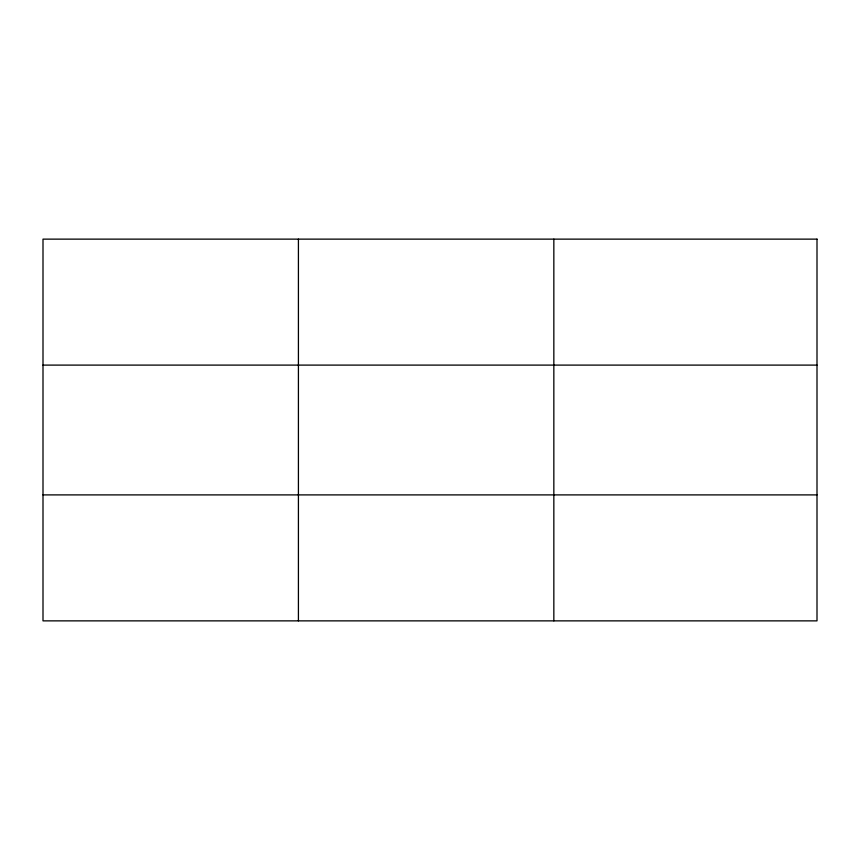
<?xml version="1.0" encoding="UTF-8"?>
<svg xmlns="http://www.w3.org/2000/svg" width="860" height="860" viewBox="0 0 860 860"><rect width="100%" height="100%" fill="white"/><g stroke="black" fill="none" stroke-linecap="round" stroke-linejoin="round"><path stroke-width="1.29" d="M298.42 620.866L298.42 239.134M553.84 620.866L553.84 239.134M43 365.102L817 365.102M43 494.898L817 494.898M817 239.134L817 620.866L43 620.866L43 239.134L817 239.134"/></g></svg>
